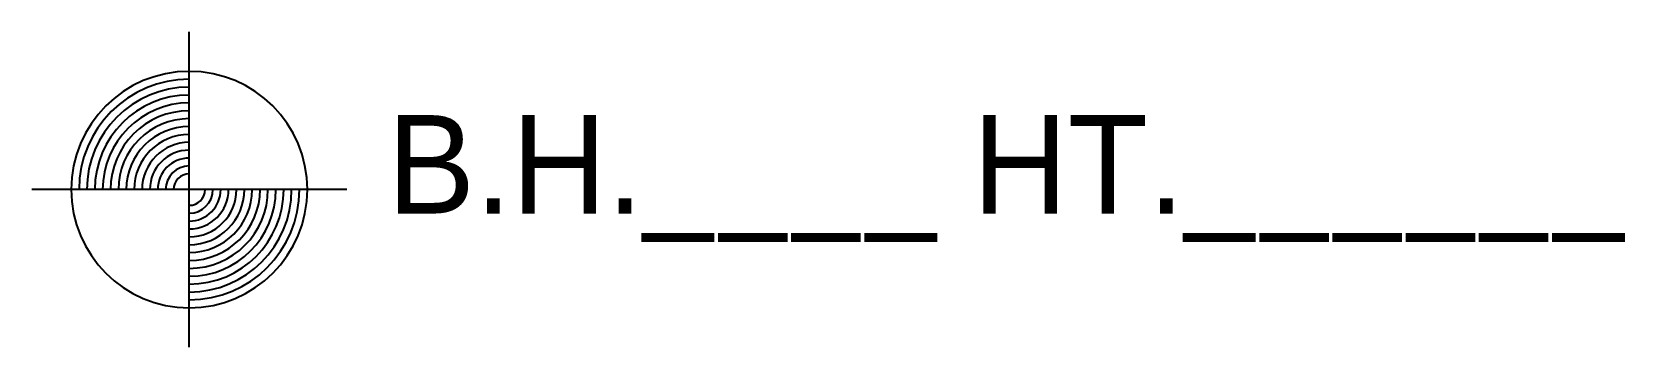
# Model space of a CAD drawing. Extents: x -0.8 to 7.3, y -0.8 to 0.8.
import ezdxf

# ---------------------------------------------------------------- set-up
doc = ezdxf.new("R2010")
doc.units = 0
doc.header["$MEASUREMENT"] = 0
doc.layers.add('CELL_BH_BOREHOLE', color=7, linetype='Continuous')

msp = doc.modelspace()

# ---------------------------------------------------------------- linework, layer by layer
at = {"layer": 'CELL_BH_BOREHOLE', "color": 1}
for p, q in [((0, -0.8), (0, 0.8)), ((0.8, 0), (-0.8, 0))]:
    msp.add_line(p, q, dxfattribs=at)
for radius, start, end in [(0.6, 90, 180), (0.6, 360, 90), (0.56, 90, 180), (0.52, 90, 180), (0.48, 90, 180), (0.44, 90, 180), (0.4, 90, 180), (0.36, 90, 180), (0.32, 90, 180), (0.28, 90, 180), (0.24, 90, 180), (0.2, 90, 180), (0.16, 90, 180), (0.12, 90, 180), (0.08, 90, 180), (0.6, 180, 270), (0.56, 270, 360), (0.52, 270, 360), (0.48, 270, 360), (0.44, 270, 360), (0.4, 270, 360), (0.36, 270, 360), (0.32, 270, 360), (0.28, 270, 360), (0.24, 270, 360), (0.2, 270, 360), (0.16, 270, 360), (0.12, 270, 360), (0.08, 270, 360), (0.6, 270, 360)]:
    msp.add_arc((-0.000319, -0.000335), radius, start, end, dxfattribs=at)

# ---------------------------------------------------------------- texts
msp.add_text('B.H.____ HT.______', height=0.499998, dxfattribs=at).set_placement((1.006, -0.122))

doc.saveas('drawing.dxf')
